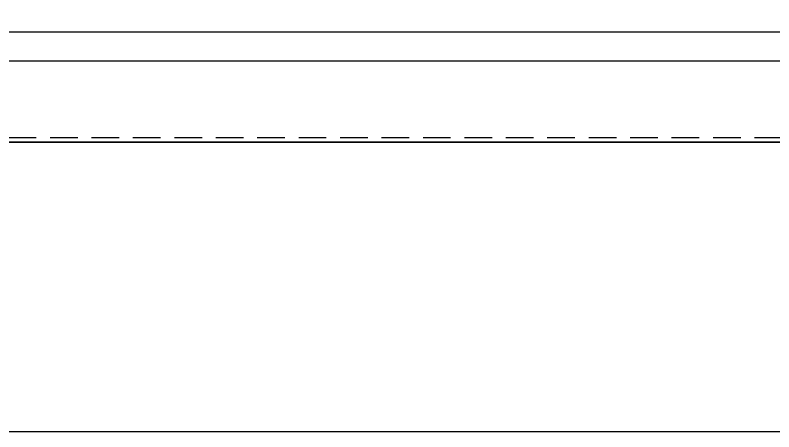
# Model space of a CAD drawing. Header units: millimetres. Extents: x 0 to 3953, y 0 to 2795.
# Drawn here: x 2499.8 to 2761.4, y 1488.6 to 1632.4 of the extents above; entities that cross this region are included whole.
import ezdxf

# ---------------------------------------------------------------- set-up
doc = ezdxf.new("R2010")
doc.units = ezdxf.units.MM
doc.linetypes.add('HIDDEN2', pattern=[4.7625, 3.175, -1.5875])

msp = doc.modelspace()

# ---------------------------------------------------------------- linework, layer by layer
at = {"ltscale": 3}
for points in [[(2358.64, 2538.552), (2908.64, 2538.552), (2908.64, 1588.552), (2358.64, 1588.552)], [(2386.64, 2480.552), (2880.64, 2480.552), (2880.64, 1616.552), (2386.64, 1616.552)], [(2396.64, 2470.552), (2870.64, 2470.552), (2870.64, 1626.552), (2396.64, 1626.552)], [(2358.64, 1588.552), (2908.64, 1588.552), (2908.64, 1488.552), (2358.64, 1488.552)]]:
    msp.add_lwpolyline(points, close=True, dxfattribs=at)
at = {"linetype": 'HIDDEN2', "ltscale": 3}
msp.add_lwpolyline([(2360.14, 2537.052), (2907.14, 2537.052), (2907.14, 1590.052), (2360.14, 1590.052)], close=True, dxfattribs=at)

doc.saveas('drawing.dxf')
